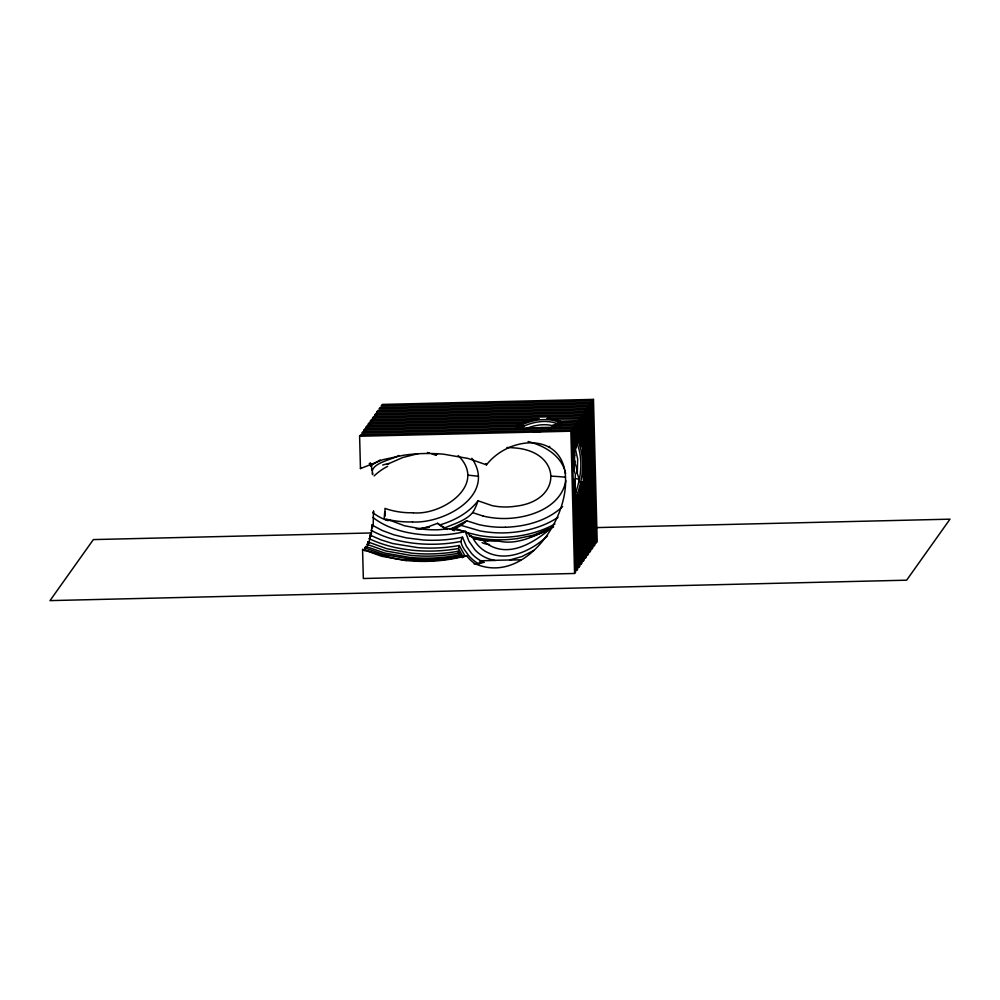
<?xml version="1.0" encoding="UTF-8"?>
<svg xmlns="http://www.w3.org/2000/svg" width="1000" height="1000" viewBox="0 0 1000 1000"><rect width="100%" height="100%" fill="white"/><g stroke="black" fill="none" stroke-linecap="round" stroke-linejoin="round"><path stroke-width="1.5" d="M572.7 461.575L574.113 470.05L574.163 466.188M372.6 474.613L372.612 474.175A59.588 2.487 88.6 0 1 372.638 472.9M471.863 458.263C497.05 495.213 444.075 523.825 412.525 521.962M572.663 465.712L575.363 474.363L574.788 487.163M574.362 479.462L576.737 570.438L577.762 569L575.55 490.363A85.213 3.562 88.6 0 1 574.95 486.425A41.725 1.75 88.6 0 1 574.688 483.875L574.362 479.462L572.788 492.625M384.75 511.688L384.175 518.538M373.537 511.025L373.512 511.3A59.588 2.487 88.6 0 0 373.675 512.362M574.038 426.75L573.013 428.175L361.775 433.212L362.8 431.788L540.575 427.6A12.713 0.712 -1.5 0 0 541.575 427.525L574.038 426.75L574.65 456.887A81.825 3.425 88.6 0 0 574.288 462.375M579.513 482.1A36.175 36.087 35.4 0 0 577.275 473.625L577.663 458.988L574.812 446.213M373.188 526.65L373.413 512.575A155.425 6.5 88.6 0 0 373.512 511.337M474.113 563.925L478.75 563.812L483.9 562.275A35 34.913 35.4 0 1 478.837 559.612A35.438 35.35 35.4 0 1 471.463 553.35L466.337 546.15L462.537 537.212A143.15 142.812 35.4 0 1 436.188 540.237A147.025 146.662 35.4 0 1 423.638 540.025L406.413 537.888L393.812 534.8L382.137 530.45L371.962 524.987L371.2 536.263M565.825 480.812C560.95 507.3 530.225 517.888 506.375 518.488A88.812 88.6 35.4 0 1 483.088 516.038M573.6 443.638L575.775 448.113L576.725 444.15L576.188 423.7L555.975 424.188L552.1 425.662L575.175 425.138L576.188 423.7M463.175 556.962L458.475 548.488L459.25 545.487A159.238 158.85 35.4 0 1 434.162 548.05A161.637 161.25 35.4 0 1 417.762 547.625L392.663 543.513L380.8 539.8L369.975 535.05L369.137 543.225M582.2 481.875A186.088 7.775 88.6 0 1 581.55 487.2L583.225 561.325L584.237 559.888L582.2 481.825L579.6 492.075M575.725 491.213L574.55 496.325M580.25 493.312L579.263 495.637L581.062 564.362L582.075 562.925L580.25 493.312A122.863 122.562 35.4 0 1 578.975 497.5M506.925 447.537A67.4 67.237 35.4 0 1 513.812 447.875C562.163 450.788 563.612 500.913 515.35 506.262A67.4 67.237 35.4 0 1 492.3 505.688L478.038 500.788L476.65 504.65A128.338 27.9 89.2 0 1 474.35 509.787C469.212 519.875 454.012 523.713 443.925 528.275M575.65 492.713C581.325 476.538 583.475 457.875 576.3 441.812M576.2 497.113C582.9 479.387 585.812 458.725 577.875 440.913M406.375 560.487A164.475 164.075 35.4 0 0 466.625 555.662A31.137 31.062 35.4 0 0 475.163 563.775C522.362 584.237 565.763 523.925 565.575 481.413C566.625 431.675 510.312 434.375 486.5 464.825L467.875 458.4L443.713 454.212A170.138 169.725 35.4 0 0 403.6 455.25L383.038 459.65L360.462 468.575L360.9 467.463M461.175 556.688L458.212 551.25A168.062 167.65 35.4 0 1 432.075 553.9A169.812 169.4 35.4 0 1 411.7 553.175L386.875 548.725L367.925 541.912L367.013 547.45M462.537 537.212C458.113 543.5 465.225 550.25 468.55 555.45A36.438 36.35 35.4 0 0 476.788 562.663L478.75 563.812M472.775 512.688L483.088 516.013M561.987 424.475A36.587 36.5 35.4 0 0 558.038 422.562L558.263 421.625M431.662 453.738L435.775 455.25L436.287 454.438M549.263 447.062L549.725 446.362M360.462 468.575L359.613 436.25L360.637 434.825L571.875 429.787L575.6 572.05L574.575 573.475L363.338 578.513L362.575 549.425C376.712 553.2 392.013 559.562 407.45 560.013M364.012 433.162L363.938 430.175L364.963 428.738L521.838 425L523.787 426.362L518.312 428.288M366.175 430.225L366.1 427.137L367.113 425.7L524.062 421.962L516.638 425.688M368.338 427.125L368.263 424.1L369.275 422.663L539.2 418.612L528.038 421.025L520.388 423.988M370.5 424.125L370.412 421.062L371.438 419.625L582.675 414.588L586.4 556.85L585.375 558.275L581.65 416.025L582.675 414.588M372.663 421.062L372.575 418.013L373.6 416.587L584.837 411.55L588.562 553.812L587.537 555.237L583.812 412.975L584.837 411.55M374.825 418.062L374.738 414.975L375.763 413.55L587 408.512L590.725 550.763L589.7 552.2L585.975 409.938L587 408.512M376.975 414.925L376.9 411.938L377.912 410.5L589.15 405.462L592.875 547.725L591.862 549.163L588.138 406.9L589.15 405.462M574.575 573.475L570.85 431.213L571.875 429.787M578.35 420.662L578.888 441.175L577.85 441.725L577.337 422.1L578.35 420.662L558.062 421.15A36.5 36.413 35.4 0 1 561.4 422.638M580.513 417.625L581.275 446.575A181.137 7.575 88.6 0 0 580.475 443.562L579.5 419.062L580.513 417.625L547.25 418.425A37.312 37.225 35.4 0 1 559.025 421M590.3 403.862L591.312 402.425L380.075 407.463L379.062 408.9L590.3 403.862L594.025 546.125L595.037 544.688L591.312 402.425M592.45 400.825L593.475 399.387L382.238 404.425L381.225 405.863L592.45 400.825L596.175 543.088L597.2 541.65L593.475 399.387M478.038 500.788C468.725 512.962 454.6 520.487 440.15 524.825M364.862 550.962L364.775 547.9L365.8 546.475L384.862 553.088L409.637 557.4A171.488 171.075 35.4 0 0 459.525 554.837L461.05 555.725A35.288 35.213 35.4 0 0 462.238 557.712M505.412 527.238A105.037 104.787 35.4 0 1 478.65 524.55L466.737 520.812L461.613 525.188L455.262 528.525M562.65 506.575C547.325 520.8 525.913 526.587 505.425 527.263M552.65 526.862C535.825 541.325 510.925 558.088 488.587 544.812A30.025 29.95 35.4 0 1 482.912 540.125L473.625 538.638M547.55 535.8C531.525 551.013 505.637 563.413 484.6 550.9A34.413 34.325 35.4 0 1 472.725 537.625L465.475 531.287L449.538 528.888M372.55 474.288A155.425 6.5 88.6 0 0 372.388 473.4C370.213 462.987 392.375 459.738 398.787 455.45M435.775 455.25L437.788 453.675M369.288 463.45L370.412 465.825L380.288 459.888M548.913 528.962C533.75 536.788 516.287 545.013 499.113 541.163A124.95 124.65 35.4 0 1 481.138 540L473.825 538.737M466.737 520.812L450.225 529.338M558.05 517.312C542.263 527.712 523.25 532.3 504.513 532.875A115.7 115.412 35.4 0 1 480.05 530.9L461.275 525.413M533.713 550.438L521.862 556.575L509.525 560.037A19.575 1.087 -1.5 0 0 508.725 560L497.362 560.237A19.825 1.113 -1.5 0 0 495.15 560.438L479.637 560.8M386.987 464.425L402.812 457.5L417.938 453.7M554.95 523.987C539.25 532.688 521.3 536.788 503.438 537.3A122.413 122.125 35.4 0 1 479.05 535.475L466.775 532.55M553.612 526.938L533.225 535.212L517.688 538.525M518.987 428.438C531.263 421.925 546.663 418.575 559.775 424.663M452.337 529.587L455.1 528.25L463.775 531.6M447.337 529.475L437.562 523.312L427.262 527.163M518.362 424.263L524.062 421.962M519.388 423.787L531.525 419.65M516.5 427.15L521.875 425.062M546.725 531.112L529.55 537.2M521.05 425.225C532.325 419.975 545.625 417.475 557.638 421.688M527.087 428.162C535.825 424.762 545.725 423.4 554.812 426.275M523.587 429.475L531.912 427.75M455.1 528.25L438.162 529.788A122.487 122.188 35.4 0 1 423.013 529.225L404.6 525.788L388.438 519.725M362.65 549.412L381.538 556.237L406.362 560.688M466.5 555.625L463.638 556.038A168.35 167.938 35.4 0 1 407.463 559.875M429.325 527.388L416.175 529.025M413.338 512.812C442.013 515.55 487.912 484.875 458.175 455.525M532.087 431.413L541.15 431.525M463.55 556.05L463.638 556.038A33.6 33.525 35.4 0 0 464.113 556.85M376.9 411.938L588.138 406.9M374.738 414.975L585.975 409.938M372.575 418.013L583.812 412.975M370.412 421.062L581.65 416.025M368.263 424.1L528.837 420.262M553.737 419.137L579.5 419.062M366.1 427.137L522.05 423.413M558.038 422.562L577.337 422.1M363.938 430.175L523.787 426.362M359.613 436.25L570.85 431.213M371.112 532.962L93.362 539.587L50 600.612L906.637 580.188L950 519.163L595.8 527.612M510.112 560.075L520.862 559.812M479.212 562.388L483.9 562.275M547.25 418.425L549.138 418.525M488.038 540.837L482.912 540.138M408.625 558.825L383.85 554.525L364.775 547.9M575.763 478.575L579.375 479.363M577.013 495.325L578.9 567.4L579.925 565.962L578.1 496.413L577.013 495.325A120.662 120.375 35.4 0 1 575.763 499.787M469.888 536.287L482.388 538.7A126.3 125.988 35.4 0 0 517.688 538.5M528.075 441.512C542.925 445.288 558.587 453.738 564.3 468.787M450.588 528.862L450.662 528.888A91.225 91 35.4 0 0 454.338 530.688M427.438 452.463L429.562 453.075M366.925 544.325L385.95 551.013L410.75 555.375A170.7 170.275 35.4 0 0 458.525 553.212L459.2 554.513A38.425 38.338 35.4 0 0 459.95 555.737M369.012 538.612C383.963 545.788 400.425 549.362 416.887 550.638A166.637 166.238 35.4 0 0 433.175 551.038A164.188 163.787 35.4 0 0 458.475 548.5M371.037 530.237C385.6 538.35 402.163 542.275 418.663 543.725A154.375 154 35.4 0 0 435.238 544.212A151.762 151.4 35.4 0 0 460.7 541.487M446.275 529.025L440.562 525.788M440.025 525.413L437.562 523.312M372.938 517.487C387.537 528.787 406.163 533.375 424.275 534.825A135.625 135.3 35.4 0 0 437.238 535.138A130.875 130.55 35.4 0 0 465.275 531.512M573.75 457.938L575.138 461.775M465.025 556.025L459.25 545.487M575.325 441.413L576.725 444.15M577.487 438.425L578.888 441.175M577.85 441.725L576.45 439.075A38.775 38.675 35.4 0 0 575.662 437.837M578.713 439.5L580.112 442.612M574.012 460.312L576.25 466.7L577.288 473.612M579.175 440.975L581.275 446.575M486.5 464.825L485.962 463.55M573.438 451.662L574.788 455.425M465.262 531.475L468.875 541.112L475.188 550.125A34.75 34.675 35.4 0 0 495.15 560.4M458.4 552.75L458.212 551.25M564.775 470.012L565.638 473.663M575.175 425.138L575.775 448.113M573.013 428.175L574.113 470.05M385.163 516.05L384.963 508.4L386.688 509A79.062 78.875 35.4 0 0 413.338 512.737M371.538 463.988L371.7 470.112M370.325 462.75L370.412 465.825M371.962 524.987L372.038 528.062M369.975 535.05L370.062 538.038M367.925 541.912L368 544.975M467.762 475.175A176.475 9.85 -1.5 0 1 478.387 476.337M412.525 521.9A97.35 97.112 35.4 0 1 385.925 519.05M551.7 476.163A137.95 7.7 -1.5 0 1 565.087 477.163M489.55 544.55A70.5 13.325 -13.9 0 1 482.062 542.537M427.2 526.962A89.975 89.763 35.4 0 1 418.625 529.075M388.175 520.7A53.087 49.562 83.9 0 1 372.8 512.65M390.688 520.5A56.875 56.737 35.4 0 1 385.238 519.487M472.075 536.4A91.225 91 35.4 0 1 469.25 535.75M382.75 465.037A56.875 56.737 35.4 0 1 389.188 463.45M374.113 475.938A53.087 45.125 -57.9 0 1 387.612 466.35M531.925 419.65A47.675 2.662 -1.5 0 1 538.125 418.675M579.637 492.075A118.787 118.5 35.4 0 1 577.925 497.1M581.388 488.688A120.062 119.775 35.4 0 1 578.587 497.663M555.575 419.637A36.362 36.275 35.4 0 1 560.513 421.45M549.325 418.512A56.938 3.175 -1.5 0 1 553.55 419.15M579.3 495.65A123.675 123.375 35.4 0 1 577.975 499.712M555.975 424.188A36.513 36.425 35.4 0 1 560.45 426.287M551.975 425.7A36.362 36.275 35.4 0 1 556.587 427.463M578.138 496.425A122.912 122.613 35.4 0 1 576.812 500.588M460.213 555.938A37.45 37.362 35.4 0 1 459.6 554.788M461.062 555.75A170.8 170.387 35.4 0 1 408.625 558.737M541.575 427.575A37.15 37.062 35.4 0 1 550.75 429.375M574.163 466.175A36.575 1.525 88.6 0 1 574.3 462.463"/></g></svg>
